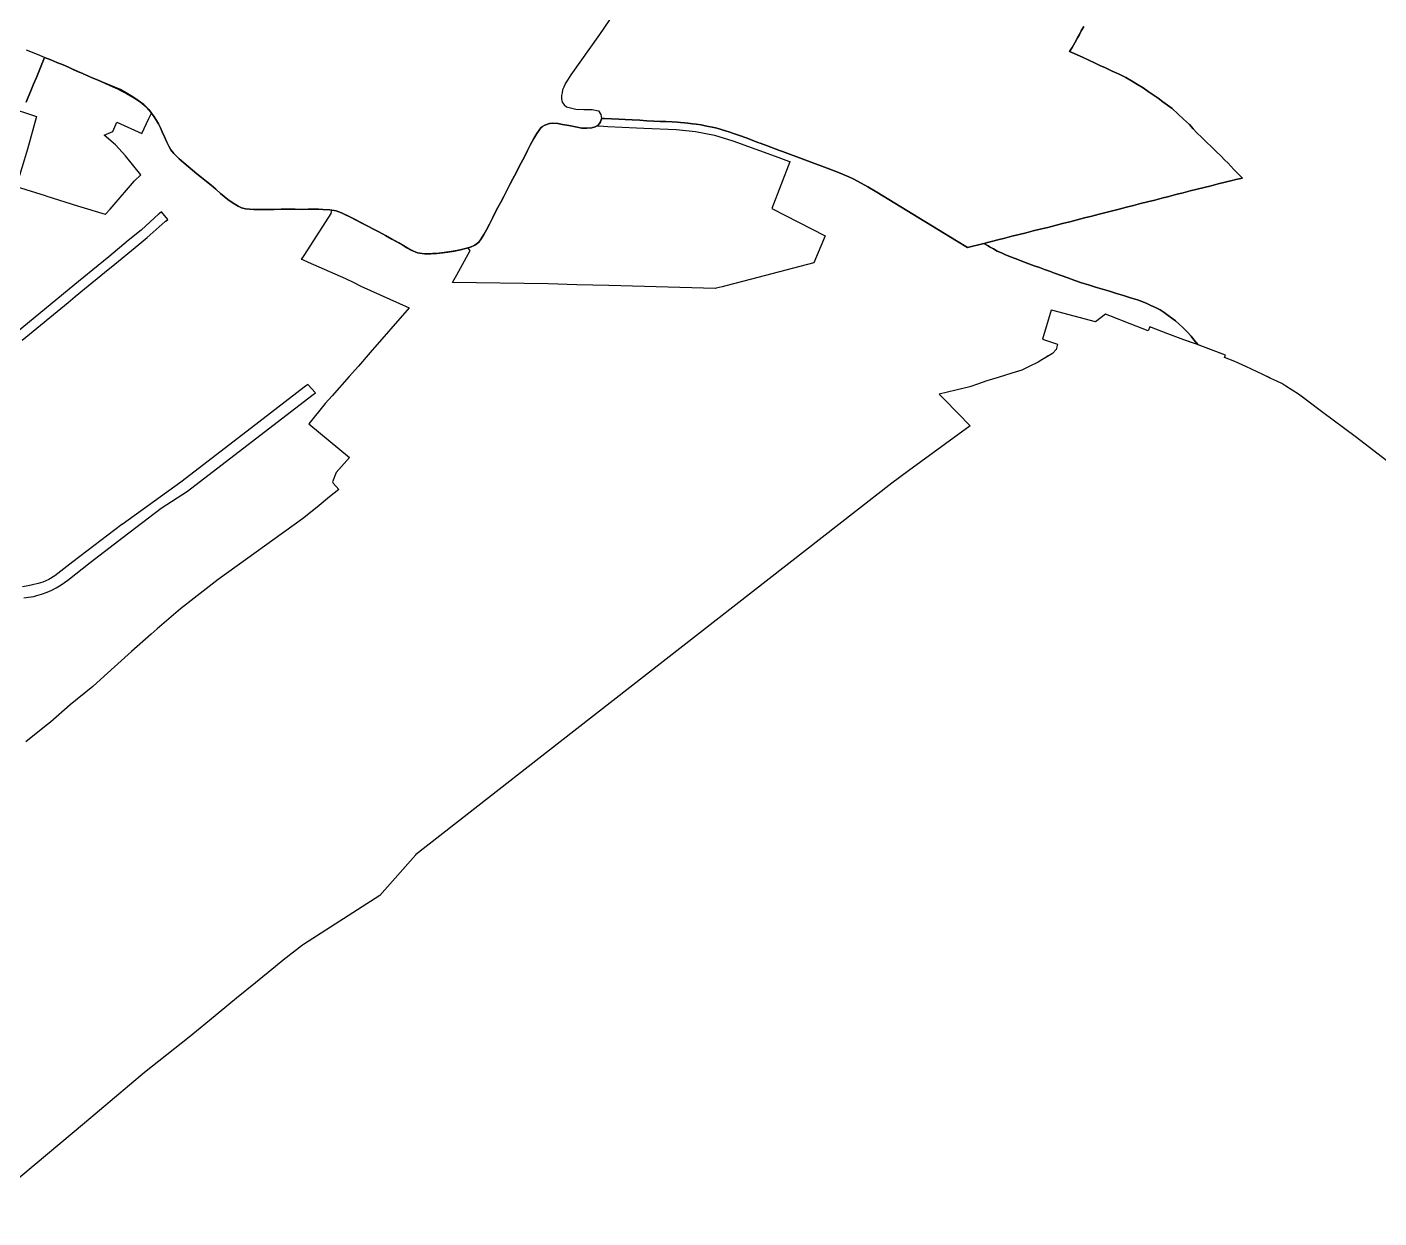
# Model space of a CAD drawing. Header units: inches. Extents: x 11258954 to 11313122, y 3645444 to 3695200.
# Drawn here: x 11292280 to 11300725, y 3655409 to 3662849 of the extents above; entities that cross this region are included whole.
import ezdxf

# ---------------------------------------------------------------- set-up
doc = ezdxf.new("R2010")
doc.units = ezdxf.units.IN
doc.header["$MEASUREMENT"] = 0
for name, color, linetype in [('CorporateLimit', 22, 'Continuous'), ('EnterpriseZone', 103, 'Continuous'), ('VotingPrecinct', 233, 'Continuous'), ('Ward', 133, 'Continuous')]:
    doc.layers.add(name, color=color, linetype=linetype)

msp = doc.modelspace()

# ---------------------------------------------------------------- linework, layer by layer
at = {"layer": 'CorporateLimit'}
msp.add_polyline3d([(11300774.375, 3660138.375, 0), (11300576.8125, 3660289.6875, 0), (11300375.469, 3660441.25, 0), (11300273.4065, 3660518.0625, 0), (11300222.375, 3660555.6875, 0), (11300183.094, 3660580.5625, 0), (11300143.719, 3660604.5625, 0), (11300117.6875, 3660621.125, 0), (11300087.6875, 3660635.5, 0), (11300050.25, 3660653.5625, 0), (11300000, 3660677.875, 0), (11299894.125, 3660727.9375, 0), (11299825.9065, 3660758.125, 0), (11299760.3125, 3660784.125, 0), (11299767.5315, 3660799.4375, 0), (11299585.2315, 3660866.43, 0), (11299506.8355, 3660895.465, 0), (11299406.125, 3660932.8125, 0), (11299293.844, 3660975, 0), (11299284.1565, 3660950.4375, 0), (11299171.4375, 3660995.4375, 0), (11299044.594, 3661044.0625, 0), (11299017.5425, 3661054.318, 0), (11299017.2105, 3661054.444, 0), (11299017.0625, 3661054.5, 0), (11299016.338, 3661053.9485, 0), (11298954.0945, 3661006.5805, 0), (11298953.9645, 3661006.4815, 0), (11298953.9065, 3661006.4375, 0), (11298688.4375, 3661078.0625, 0), (11298678.4495, 3661080.5815, 0), (11298677.9875, 3661080.698, 0), (11298677.7815, 3661080.75, 0), (11298677.5705, 3661080.053, 0), (11298622.9065, 3660899.625, 0), (11298717.9065, 3660866.625, 0), (11298709.0625, 3660833.1875, 0), (11298686.4375, 3660810.125, 0), (11298686.41, 3660810.1085, 0), (11298644.375, 3660784.4375, 0), (11298643.7565, 3660784.0455, 0), (11298619.625, 3660768.75, 0), (11298595.8125, 3660754.9375, 0), (11298536.375, 3660725.3125, 0), (11298494.1875, 3660705.125, 0), (11298431.1565, 3660685.6875, 0), (11298347.3125, 3660659.3125, 0), (11298275.6875, 3660638.25, 0), (11298218.469, 3660618.0625, 0), (11298170.0315, 3660599.875, 0), (11298082.4065, 3660580.4375, 0), (11297979.0315, 3660555, 0), (11298012.0625, 3660521, 0), (11298172, 3660356.4375, 0), (11297786.1875, 3660075.8125, 0), (11297681.9065, 3660000, 0), (11295610.4065, 3658383.75, 0), (11295029.566, 3657929.298, 0), (11294706.7815, 3657676.75, 0), (11294706.479, 3657676.4055, 0), (11294705.8275, 3657675.663, 0), (11294483.9755, 3657422.8745, 0), (11294007.219, 3657117.622, 0), (11294000, 3657113, 0), (11293880.7545, 3657018.9805, 0), (11293832.1875, 3656980.6875, 0), (11293707.7815, 3656877.875, 0), (11293589.1565, 3656782.6875, 0), (11293419.125, 3656643.0625, 0), (11293337.9065, 3656576.4375, 0), (11293292.5, 3656538.4375, 0), (11293014.2815, 3656316.625, 0), (11292638.1565, 3656000, 0), (11291931.719, 3655408.8125, 0)], dxfattribs=at)
at = {"layer": 'EnterpriseZone'}
for points in [[(11295945.651, 3662932.169, 0), (11295856.0755, 3662801.9365, 0), (11295677.888, 3662549.7725, 0), (11295656, 3662516, 0), (11295644.709, 3662497.8285, 0), (11295633, 3662472.875, 0), (11295626, 3662455.5, 0), (11295622.5, 3662438, 0), (11295619, 3662420.5, 0), (11295618, 3662399.75, 0), (11295622, 3662379.25, 0), (11295636, 3662361.75, 0), (11295651, 3662351, 0), (11295709.169, 3662336.128, 0), (11295758.6175, 3662333.713, 0), (11295810.3815, 3662332.537, 0), (11295849.5465, 3662324.4075, 0), (11295864.338, 3662303.1775, 0), (11295868.8535, 3662277.5015, 0), (11295860.8345, 3662252.029, 0), (11295854.721, 3662244.9355, 0), (11295844.006, 3662232.503, 0), (11295840.05, 3662231.0425, 0), (11295840.999, 3662230.999, 0), (11295880.267, 3662229.2005, 0), (11295907.396, 3662227.958, 0), (11296088.324, 3662219.672, 0), (11296133.7015, 3662217.712, 0), (11296334.293, 3662208.3565, 0), (11296454.9166, 3662196.6147, 0), (11296573.745, 3662172.7877, 0), (11296689.5705, 3662137.1175, 0), (11296976.67, 3662032.5785, 0), (11297046.2975, 3662007.226, 0), (11297046.022, 3662006.511, 0), (11297045.9645, 3662006.362, 0), (11296933.736, 3661715.2735, 0), (11297265.6075, 3661544.266, 0), (11297195.838, 3661375.921, 0), (11296758.882, 3661261.769, 0), (11296646.3965, 3661232.3825, 0), (11296622.7695, 3661226.21, 0), (11296585.863, 3661216.4405, 0), (11296581.2545, 3661215.202, 0), (11295914.406, 3661233.1565, 0), (11295714.4785, 3661238.5395, 0), (11295534.7215, 3661243.3795, 0), (11294937.761, 3661252.4645, 0), (11294948.602, 3661271.584, 0), (11294964.462, 3661300.3465, 0), (11295048.418, 3661452.605, 0), (11295034.17, 3661468.541, 0), (11295030.032, 3661467.441, 0), (11294967.8795, 3661452.6905, 0), (11294929.291, 3661446.012, 0), (11294840, 3661434, 0), (11294813.345, 3661433.0355, 0), (11294781.1955, 3661431.872, 0), (11294742, 3661434.625, 0), (11294720, 3661438, 0), (11294699.5, 3661446.375, 0), (11294665.4245, 3661462.802, 0), (11294602.7435, 3661499.4855, 0), (11294533.662, 3661538.3735, 0), (11294478, 3661568.75, 0), (11294440.2795, 3661588.1645, 0), (11294364.7255, 3661627.2395, 0), (11294326.5955, 3661647.496, 0), (11294296, 3661663.75, 0), (11294245, 3661688.25, 0), (11294211, 3661699.5, 0), (11294182.193, 3661704.4855, 0), (11294178.562, 3661683.5065, 0), (11294012.6425, 3661428.261, 0), (11294000, 3661408.8125, 0), (11293993.207, 3661398.3625, 0), (11294000, 3661395.4145, 0), (11294035.9965, 3661379.792, 0), (11294269.5475, 3661278.276, 0), (11294320.7195, 3661252.9645, 0), (11294365.6175, 3661230.7565, 0), (11294667.0175, 3661094.162, 0), (11294424.483, 3660815.0755, 0), (11294350.0825, 3660731.0155, 0), (11294291.662, 3660665.01, 0), (11294185.297, 3660544.8365, 0), (11294141.9065, 3660495.8125, 0), (11294040.6875, 3660369.5, 0), (11294295.25, 3660160.3125, 0), (11294210.6875, 3660065.8125, 0), (11294189.125, 3660007.1875, 0), (11294193.344, 3660000, 0), (11294226.969, 3659960.375, 0), (11294170.4065, 3659914, 0), (11294093, 3659848.1875, 0), (11294000, 3659776.4375, 0), (11293474.125, 3659397.625, 0), (11293324.3125, 3659281, 0), (11293238.094, 3659213.8125, 0), (11293093.5, 3659089.1875, 0), (11293055.594, 3659055.8125, 0), (11292932.0625, 3658947, 0), (11292761.844, 3658793.1875, 0), (11292690.219, 3658729.375, 0), (11292549.219, 3658614.75, 0), (11292427, 3658505.3125, 0), (11292390.1875, 3658476.125, 0), (11292272.5, 3658382.75, 0)], [(11292149.125, 3662352.1875, 0), (11292340.0315, 3662290.25, 0), (11292282.594, 3662086.5625, 0), (11292211.9065, 3661852.6875, 0), (11292392.875, 3661795.75, 0), (11292403.25, 3661792.5, 0), (11292595.719, 3661732.3125, 0), (11292767.4065, 3661678.625, 0), (11292768.969, 3661676.8125, 0), (11292798.469, 3661710.9375, 0), (11292952.375, 3661888.8125, 0), (11292991.759, 3661924.715, 0), (11292895.999, 3662043.0305, 0), (11292833.2898, 3662111.7721, 0), (11292762.9095, 3662172.6365, 0), (11292815.4115, 3662196.6185, 0), (11292841.562, 3662254.5605, 0), (11292998.291, 3662183.8235, 0), (11293040.036, 3662276.2995, 0), (11293057.604, 3662310.4715, 0), (11293057.5, 3662310.625, 0), (11293024.5, 3662348.5, 0), (11292975, 3662390, 0), (11292933.7945, 3662416.003, 0), (11292863, 3662457.75, 0), (11292747.4435, 3662506.4495, 0), (11292688, 3662531.75, 0), (11292540.3325, 3662596.4955, 0), (11292520.9275, 3662605.2855, 0), (11292505, 3662612.5, 0), (11292486.7265, 3662619.69, 0), (11292390, 3662657.75, 0), (11292344.9865, 3662676.818, 0), (11292276.837, 3662705.0935, 0)], [(11292249.325, 3660891.7505, 0), (11292537.8775, 3661128.489, 0), (11292581.4035, 3661164.1995, 0), (11292639.5625, 3661213.125, 0), (11292763.5, 3661314.375, 0), (11292828.344, 3661367.3125, 0), (11292955.75, 3661472, 0), (11293031.4065, 3661534.1875, 0), (11293143.094, 3661633.8125, 0), (11293143.9375, 3661634.5, 0), (11293144.8125, 3661635.1875, 0), (11293145.719, 3661635.8125, 0), (11293146.6565, 3661636.375, 0), (11293158.9225, 3661647.231, 0), (11293119.671, 3661693.986, 0), (11293107.336, 3661683.42, 0), (11293106.875, 3661682.875, 0), (11293106.1565, 3661682.0625, 0), (11293104.219, 3661680.75, 0), (11292992.344, 3661579.8125, 0), (11292912.6875, 3661514.3125, 0), (11292790.344, 3661413.6875, 0), (11292723.844, 3661359.375, 0), (11292601.25, 3661259.25, 0), (11292543.348, 3661210.5865, 0), (11292211.269, 3660938.1375, 0)], [(11292259.5625, 3659282.4375, 0), (11292288.375, 3659286.4375, 0), (11292321.875, 3659291.875, 0), (11292341.7815, 3659297.4375, 0), (11292371.1875, 3659305, 0), (11292405.1875, 3659317.25, 0), (11292434.594, 3659329.8125, 0), (11292461.594, 3659345.625, 0), (11292494.4065, 3659364.625, 0), (11292534.219, 3659393.625, 0), (11292674.8125, 3659503.625, 0), (11292764.25, 3659571.9375, 0), (11292881.25, 3659661.25, 0), (11293118.6875, 3659842.6875, 0), (11293283.5385, 3659948.962, 0), (11294059.21, 3660547.6585, 0), (11294082.333, 3660562.664, 0), (11294034.417, 3660615.3705, 0), (11294011.8085, 3660599.4995, 0), (11293682.3355, 3660345.1965, 0), (11293240.769, 3660004.374, 0), (11292874.469, 3659741.6875, 0), (11292873.2815, 3659740.75, 0), (11292566.4065, 3659507.25, 0), (11292454, 3659419.8125, 0), (11292416, 3659397.875, 0), (11292379.1875, 3659381.25, 0), (11292349.1875, 3659371.8125, 0), (11292313.7815, 3659363.25, 0), (11292286.6875, 3659357.625, 0), (11292252.4375, 3659351.625, 0)]]:
    msp.add_polyline3d(points, dxfattribs=at)
at = {"layer": 'VotingPrecinct'}
for points in [[(11298881.0005, 3662851.501, 0), (11298866.0875, 3662824.8415, 0), (11298853.7385, 3662802.7665, 0), (11298841.3895, 3662780.6915, 0), (11298824.695, 3662750.8455, 0), (11298808.0005, 3662720.999, 0), (11298793.001, 3662695.9995, 0), (11298835.501, 3662677.249, 0), (11298878.0005, 3662658.499, 0), (11298912.7505, 3662642.0615, 0), (11298947.5, 3662625.624, 0), (11298982.25, 3662609.1865, 0), (11299016.9995, 3662592.749, 0), (11299059.333, 3662573.1655, 0), (11299101.6665, 3662553.583, 0), (11299144, 3662533.9995, 0), (11299180, 3662512.166, 0), (11299215.9995, 3662490.333, 0), (11299251.9995, 3662468.5, 0), (11299283.666, 3662446.8335, 0), (11299315.333, 3662425.1665, 0), (11299346.9995, 3662403.5, 0), (11299376, 3662382, 0), (11299405, 3662360.5, 0), (11299434.0005, 3662338.9995, 0), (11299469.6135, 3662305.632, 0), (11299505.2265, 3662272.2645, 0), (11299540.8395, 3662238.897, 0), (11299564.4195, 3662212.824, 0), (11299587.9995, 3662186.751, 0), (11299618.4995, 3662157.5635, 0), (11299649, 3662128.3755, 0), (11299679.5, 3662099.188, 0), (11299710.0005, 3662070, 0), (11299736.694, 3662043.682, 0), (11299763.3875, 3662017.3645, 0), (11299780.9995, 3661999.9995, 0), (11299780.9995, 3661999.5, 0), (11299819.5815, 3661959.3935, 0), (11299871.9255, 3661904.982, 0), (11299831.505, 3661895.1205, 0), (11299800.1035, 3661887.4585, 0), (11299789.001, 3661884.7495, 0), (11299764.59, 3661878.7705, 0), (11299720.9425, 3661868.078, 0), (11299677.295, 3661857.385, 0), (11299633.6475, 3661846.6925, 0), (11299590, 3661835.9995, 0), (11299545.727, 3661824.6585, 0), (11299501.4545, 3661813.318, 0), (11299457.1815, 3661801.977, 0), (11299412.909, 3661790.636, 0), (11299368.6365, 3661779.2955, 0), (11299324.364, 3661767.9545, 0), (11299280.091, 3661756.614, 0), (11299235.8185, 3661745.273, 0), (11299191.5455, 3661733.932, 0), (11299147.273, 3661722.5915, 0), (11299103, 3661711.2505, 0), (11299061.228, 3661700.5955, 0), (11299019.456, 3661689.94, 0), (11298977.684, 3661679.285, 0), (11298931.7235, 3661667.562, 0), (11298885.763, 3661655.839, 0), (11298839.802, 3661644.116, 0), (11298793.8415, 3661632.393, 0), (11298747.881, 3661620.67, 0), (11298701.9205, 3661608.947, 0), (11298655.9595, 3661597.224, 0), (11298609.999, 3661585.501, 0), (11298565.749, 3661574.407, 0), (11298521.499, 3661563.313, 0), (11298477.2495, 3661552.2195, 0), (11298432.9995, 3661541.1255, 0), (11298388.75, 3661530.0315, 0), (11298344.5, 3661518.9375, 0), (11298256.388, 3661496.5315, 0), (11298155.819, 3661470.958, 0), (11298155.223, 3661471.321, 0), (11298086.9065, 3661512.9275, 0), (11298085.688, 3661513.6695, 0), (11297700.35, 3661748.35, 0), (11297589.15, 3661816.6, 0), (11297533.25, 3661850.1, 0), (11297491.85, 3661873.75, 0), (11297441.3, 3661900, 0), (11297414.45, 3661912.75, 0), (11297349.9, 3661940.45, 0), (11297296.05, 3661961.65, 0), (11297000, 3662070.85, 0), (11296981.1, 3662077.75, 0), (11296926.7, 3662097.75, 0), (11296900, 3662107.65, 0), (11296860.8, 3662122.9, 0), (11296845.4, 3662128.15, 0), (11296809.2, 3662141.7, 0), (11296771.45, 3662155.9, 0), (11296731.65, 3662170, 0), (11296692.95, 3662184.1, 0), (11296670.05, 3662191.95, 0), (11296643.3, 3662200.8, 0), (11296622.5, 3662207.05, 0), (11296604.55, 3662212.25, 0), (11296581.75, 3662218.1, 0), (11296559.2, 3662223.2, 0), (11296537.75, 3662228, 0), (11296516.95, 3662232.05, 0), (11296491.5, 3662237, 0), (11296461, 3662241.45, 0), (11296437.75, 3662244.55, 0), (11296408.55, 3662247.8, 0), (11296386.8, 3662249.85, 0), (11296362.05, 3662251.8, 0), (11296343.35, 3662253.35, 0), (11296310.2, 3662255.45, 0), (11296270.65, 3662257.55, 0), (11296235.75, 3662259.4, 0), (11296195.25, 3662261.55, 0), (11296152.15, 3662263.55, 0), (11296107.35, 3662265.75, 0), (11296060.45, 3662268.05, 0), (11296016.95, 3662270.4, 0), (11295977.55, 3662272.3, 0), (11295930.8, 3662274.7, 0), (11295888.05, 3662276.65, 0), (11295868.8535, 3662277.5015, 0), (11295869.0005, 3662274.749, 0), (11295863, 3662256.0005, 0), (11295857, 3662244.9995, 0), (11295846, 3662233.4995, 0), (11295830.001, 3662225.5, 0), (11295808.9995, 3662219.7505, 0), (11295777.0005, 3662216.5005, 0), (11295745.001, 3662217.0005, 0), (11295705.334, 3662224.8335, 0), (11295665.6675, 3662232.667, 0), (11295626.0005, 3662240.5005, 0), (11295596, 3662245.75, 0), (11295565, 3662248.4995, 0), (11295544.0005, 3662246.0005, 0), (11295515, 3662236.251, 0), (11295500.9995, 3662228.0005, 0), (11295490.0005, 3662218.5, 0), (11295464, 3662182.7495, 0), (11295446.0005, 3662153, 0), (11295426.2505, 3662114.75, 0), (11295406.5, 3662076.5, 0), (11295386.75, 3662038.25, 0), (11295367, 3662000, 0), (11295351, 3661968.875, 0), (11295335, 3661937.75, 0), (11295315.8005, 3661900.95, 0), (11295296.6, 3661864.15, 0), (11295277.4005, 3661827.3505, 0), (11295258.2005, 3661790.55, 0), (11295239.0005, 3661753.7505, 0), (11295222, 3661722.125, 0), (11295204.999, 3661690.4995, 0), (11295186.999, 3661654, 0), (11295168.9995, 3661617.5005, 0), (11295150.9995, 3661581.001, 0), (11295134.4995, 3661553.501, 0), (11295117.9995, 3661526.0005, 0), (11295103.0005, 3661505, 0), (11295077.0005, 3661484.9995, 0), (11295050, 3661472.7495, 0), (11295018.5005, 3661464.375, 0), (11294987.0005, 3661456, 0), (11294948, 3661449.2505, 0), (11294909, 3661442.5005, 0), (11294874.4995, 3661438.2505, 0), (11294839.9995, 3661434, 0), (11294802, 3661432.6255, 0), (11294764.0005, 3661431.2505, 0), (11294720, 3661438, 0), (11294679.001, 3661454.7505, 0), (11294653.5005, 3661469.8755, 0), (11294627.9995, 3661485.0005, 0), (11294594, 3661504.5, 0), (11294560, 3661524, 0), (11294519, 3661546.375, 0), (11294478, 3661568.7505, 0), (11294444, 3661586.2505, 0), (11294410, 3661603.75, 0), (11294375.9995, 3661621.25, 0), (11294336, 3661642.5, 0), (11294296.0005, 3661663.7495, 0), (11294270.5, 3661676, 0), (11294244.9995, 3661688.2505, 0), (11294211.0005, 3661699.4995, 0), (11294172, 3661706.25, 0), (11294128.9995, 3661709.5, 0), (11294101.5, 3661710.0005, 0), (11294074, 3661710.5005, 0), (11294037.0005, 3661710.125, 0), (11294000.0005, 3661709.7495, 0), (11293955.667, 3661709.833, 0), (11293911.3335, 3661709.9165, 0), (11293867, 3661710, 0), (11293824.25, 3661709.75, 0), (11293781.5, 3661709.5005, 0), (11293738.75, 3661709.2505, 0), (11293696, 3661709.0005, 0), (11293670.5005, 3661710.876, 0), (11293645.0005, 3661712.751, 0), (11293619.999, 3661719.7495, 0), (11293599.0005, 3661728.751, 0), (11293566.9995, 3661748.249, 0), (11293534.9995, 3661771.2495, 0), (11293511.9995, 3661790.3745, 0), (11293489, 3661809.5, 0), (11293459.9995, 3661835, 0), (11293430.999, 3661860.5, 0), (11293402, 3661882.9995, 0), (11293370.9995, 3661907.6255, 0), (11293339.9995, 3661932.251, 0), (11293313.333, 3661954.834, 0), (11293286.6665, 3661977.4165, 0), (11293260, 3661999.9995, 0), (11293231.0005, 3662026.2505, 0), (11293198, 3662058.0005, 0), (11293178.9995, 3662081.7495, 0), (11293166.5, 3662105.25, 0), (11293154, 3662128.7505, 0), (11293139.5, 3662161.7505, 0), (11293125, 3662194.75, 0), (11293113, 3662218.875, 0), (11293101, 3662242.9995, 0), (11293088, 3662265.5, 0), (11293075.0005, 3662288.0005, 0), (11293057.5005, 3662310.625, 0), (11293040.0005, 3662333.25, 0), (11293009.0005, 3662363.75, 0), (11292975.001, 3662390, 0), (11292942.0005, 3662411.4995, 0), (11292901.0005, 3662433.9995, 0), (11292873.0005, 3662447.999, 0), (11292844.5005, 3662461.875, 0), (11292816.0005, 3662475.7505, 0), (11292770.5, 3662496.1255, 0), (11292725, 3662516.5005, 0), (11292688.001, 3662531.75, 0), (11292659.7585, 3662543.8045, 0), (11292631.516, 3662555.859, 0), (11292628.083, 3662557.325, 0), (11292606.0005, 3662566.75, 0), (11292572.3335, 3662582, 0), (11292538.6665, 3662597.2495, 0), (11292504.9995, 3662612.4995, 0), (11292466.6665, 3662627.583, 0), (11292428.334, 3662642.666, 0), (11292390.001, 3662657.7495, 0), (11292372.834, 3662616.3745, 0), (11292355.6675, 3662574.9995, 0), (11292338.5005, 3662533.6245, 0), (11292321.3335, 3662492.2495, 0), (11292304.167, 3662450.8745, 0), (11292287, 3662409.4995, 0), (11292274.5, 3662378.374, 0)], [(11300774.375, 3660138.375, 0), (11300576.8125, 3660289.6875, 0), (11300375.469, 3660441.25, 0), (11300273.4065, 3660518.0625, 0), (11300222.375, 3660555.6875, 0), (11300183.094, 3660580.5625, 0), (11300143.719, 3660604.5625, 0), (11300117.6875, 3660621.125, 0), (11300087.6875, 3660635.5, 0), (11300050.25, 3660653.5625, 0), (11300000, 3660677.875, 0), (11299894.125, 3660727.9375, 0), (11299825.9065, 3660758.125, 0), (11299760.3125, 3660784.125, 0), (11299767.5315, 3660799.4375, 0), (11299595.3645, 3660862.706, 0), (11299567.9995, 3660895.0005, 0), (11299552.0005, 3660916.751, 0), (11299526.501, 3660944.501, 0), (11299501.001, 3660972.2505, 0), (11299478.0005, 3660992.5005, 0), (11299455, 3661012.7505, 0), (11299431.9995, 3661030.125, 0), (11299408.9995, 3661047.4995, 0), (11299383.5, 3661064.25, 0), (11299358.0005, 3661081, 0), (11299329.0005, 3661095.5, 0), (11299300.0005, 3661110, 0), (11299275.5, 3661120.8755, 0), (11299250.9995, 3661131.7505, 0), (11299217.9995, 3661144.2505, 0), (11299174.1245, 3661157.6255, 0), (11299130.25, 3661171, 0), (11299086.375, 3661184.375, 0), (11299042.5005, 3661197.75, 0), (11298998.6255, 3661211.125, 0), (11298954.7505, 3661224.5, 0), (11298910.876, 3661237.8745, 0), (11298867.001, 3661251.2495, 0), (11298824.751, 3661266.187, 0), (11298782.501, 3661281.1245, 0), (11298740.251, 3661296.062, 0), (11298698.0005, 3661310.9995, 0), (11298666.667, 3661322.583, 0), (11298635.3345, 3661334.1665, 0), (11298604.001, 3661345.75, 0), (11298571.5005, 3661357.375, 0), (11298539, 3661369.0005, 0), (11298504, 3661382.25, 0), (11298469, 3661395.4995, 0), (11298430.5005, 3661410.8745, 0), (11298392.0005, 3661426.25, 0), (11298366.5005, 3661437.4995, 0), (11298341.0005, 3661448.7495, 0), (11298317.0005, 3661462.0005, 0), (11298293, 3661475.2505, 0), (11298283.9995, 3661480.9995, 0), (11298256.388, 3661496.5315, 0), (11298344.5, 3661518.9375, 0), (11298388.75, 3661530.0315, 0), (11298432.9995, 3661541.1255, 0), (11298477.2495, 3661552.2195, 0), (11298521.499, 3661563.313, 0), (11298565.749, 3661574.407, 0), (11298609.999, 3661585.501, 0), (11298655.9595, 3661597.224, 0), (11298701.9205, 3661608.947, 0), (11298747.881, 3661620.67, 0), (11298793.8415, 3661632.393, 0), (11298839.802, 3661644.116, 0), (11298885.763, 3661655.839, 0), (11298931.7235, 3661667.562, 0), (11298977.684, 3661679.285, 0), (11299019.456, 3661689.94, 0), (11299061.228, 3661700.5955, 0), (11299103, 3661711.2505, 0), (11299147.273, 3661722.5915, 0), (11299191.5455, 3661733.932, 0), (11299235.8185, 3661745.273, 0), (11299280.091, 3661756.614, 0), (11299324.364, 3661767.9545, 0), (11299368.6365, 3661779.2955, 0), (11299412.909, 3661790.636, 0), (11299457.1815, 3661801.977, 0), (11299501.4545, 3661813.318, 0), (11299545.727, 3661824.6585, 0), (11299590, 3661835.9995, 0), (11299633.6475, 3661846.6925, 0), (11299677.295, 3661857.385, 0), (11299720.9425, 3661868.078, 0), (11299764.59, 3661878.7705, 0), (11299789.001, 3661884.7495, 0), (11299800.1035, 3661887.4585, 0), (11299831.505, 3661895.1205, 0), (11299871.9255, 3661904.982, 0), (11299819.5815, 3661959.3935, 0), (11299780.9995, 3661999.5, 0), (11299780.9995, 3661999.9995, 0), (11299763.3875, 3662017.3645, 0), (11299736.694, 3662043.682, 0), (11299710.0005, 3662070, 0), (11299679.5, 3662099.188, 0), (11299649, 3662128.3755, 0), (11299618.4995, 3662157.5635, 0), (11299587.9995, 3662186.751, 0), (11299564.4195, 3662212.824, 0), (11299540.8395, 3662238.897, 0), (11299505.2265, 3662272.2645, 0), (11299469.6135, 3662305.632, 0), (11299434.0005, 3662338.9995, 0), (11299405, 3662360.5, 0), (11299376, 3662382, 0), (11299346.9995, 3662403.5, 0), (11299315.333, 3662425.1665, 0), (11299283.666, 3662446.8335, 0), (11299251.9995, 3662468.5, 0), (11299215.9995, 3662490.333, 0), (11299180, 3662512.166, 0), (11299144, 3662533.9995, 0), (11299101.6665, 3662553.583, 0), (11299059.333, 3662573.1655, 0), (11299016.9995, 3662592.749, 0), (11298982.25, 3662609.1865, 0), (11298947.5, 3662625.624, 0), (11298912.7505, 3662642.0615, 0), (11298878.0005, 3662658.499, 0), (11298835.501, 3662677.249, 0), (11298793.001, 3662695.9995, 0), (11298808.0005, 3662720.999, 0), (11298824.695, 3662750.8455, 0), (11298841.3895, 3662780.6915, 0), (11298853.7385, 3662802.7665, 0), (11298866.0875, 3662824.8415, 0), (11298881.0005, 3662851.501, 0)], [(11292274.5, 3662378.374, 0), (11292287, 3662409.4995, 0), (11292304.167, 3662450.8745, 0), (11292321.3335, 3662492.2495, 0), (11292338.5005, 3662533.6245, 0), (11292355.6675, 3662574.9995, 0), (11292372.834, 3662616.3745, 0), (11292390.001, 3662657.7495, 0), (11292428.334, 3662642.666, 0), (11292466.6665, 3662627.583, 0), (11292504.9995, 3662612.4995, 0), (11292538.6665, 3662597.2495, 0), (11292572.3335, 3662582, 0), (11292606.0005, 3662566.75, 0), (11292628.083, 3662557.325, 0), (11292631.516, 3662555.859, 0), (11292659.7585, 3662543.8045, 0), (11292688.001, 3662531.75, 0), (11292725, 3662516.5005, 0), (11292770.5, 3662496.1255, 0), (11292816.0005, 3662475.7505, 0), (11292844.5005, 3662461.875, 0), (11292873.0005, 3662447.999, 0), (11292901.0005, 3662433.9995, 0), (11292942.0005, 3662411.4995, 0), (11292975.001, 3662390, 0), (11293009.0005, 3662363.75, 0), (11293040.0005, 3662333.25, 0), (11293057.5005, 3662310.625, 0), (11293075.0005, 3662288.0005, 0), (11293088, 3662265.5, 0), (11293101, 3662242.9995, 0), (11293113, 3662218.875, 0), (11293125, 3662194.75, 0), (11293139.5, 3662161.7505, 0), (11293154, 3662128.7505, 0), (11293166.5, 3662105.25, 0), (11293178.9995, 3662081.7495, 0), (11293198, 3662058.0005, 0), (11293231.0005, 3662026.2505, 0), (11293260, 3661999.9995, 0), (11293286.6665, 3661977.4165, 0), (11293313.333, 3661954.834, 0), (11293339.9995, 3661932.251, 0), (11293370.9995, 3661907.6255, 0), (11293402, 3661882.9995, 0), (11293430.999, 3661860.5, 0), (11293459.9995, 3661835, 0), (11293489, 3661809.5, 0), (11293511.9995, 3661790.3745, 0), (11293534.9995, 3661771.2495, 0), (11293566.9995, 3661748.249, 0), (11293599.0005, 3661728.751, 0), (11293619.999, 3661719.7495, 0), (11293645.0005, 3661712.751, 0), (11293670.5005, 3661710.876, 0), (11293696, 3661709.0005, 0), (11293738.75, 3661709.2505, 0), (11293781.5, 3661709.5005, 0), (11293824.25, 3661709.75, 0), (11293867, 3661710, 0), (11293911.3335, 3661709.9165, 0), (11293955.667, 3661709.833, 0), (11294000.0005, 3661709.7495, 0), (11294037.0005, 3661710.125, 0), (11294074, 3661710.5005, 0), (11294101.5, 3661710.0005, 0), (11294128.9995, 3661709.5, 0), (11294172, 3661706.25, 0), (11294211.0005, 3661699.4995, 0), (11294244.9995, 3661688.2505, 0), (11294270.5, 3661676, 0), (11294296.0005, 3661663.7495, 0), (11294336, 3661642.5, 0), (11294375.9995, 3661621.25, 0), (11294410, 3661603.75, 0), (11294444, 3661586.2505, 0), (11294478, 3661568.7505, 0), (11294519, 3661546.375, 0), (11294560, 3661524, 0), (11294594, 3661504.5, 0), (11294627.9995, 3661485.0005, 0), (11294653.5005, 3661469.8755, 0), (11294679.001, 3661454.7505, 0), (11294720, 3661438, 0), (11294764.0005, 3661431.2505, 0), (11294802, 3661432.6255, 0), (11294839.9995, 3661434, 0), (11294874.4995, 3661438.2505, 0), (11294909, 3661442.5005, 0), (11294948, 3661449.2505, 0), (11294987.0005, 3661456, 0), (11295018.5005, 3661464.375, 0), (11295050, 3661472.7495, 0), (11295077.0005, 3661484.9995, 0), (11295103.0005, 3661505, 0), (11295117.9995, 3661526.0005, 0), (11295134.4995, 3661553.501, 0), (11295150.9995, 3661581.001, 0), (11295168.9995, 3661617.5005, 0), (11295186.999, 3661654, 0), (11295204.999, 3661690.4995, 0), (11295222, 3661722.125, 0), (11295239.0005, 3661753.7505, 0), (11295258.2005, 3661790.55, 0), (11295277.4005, 3661827.3505, 0), (11295296.6, 3661864.15, 0), (11295315.8005, 3661900.95, 0), (11295335, 3661937.75, 0), (11295351, 3661968.875, 0), (11295367, 3662000, 0), (11295386.75, 3662038.25, 0), (11295406.5, 3662076.5, 0), (11295426.2505, 3662114.75, 0), (11295446.0005, 3662153, 0), (11295464, 3662182.7495, 0), (11295490.0005, 3662218.5, 0), (11295500.9995, 3662228.0005, 0), (11295515, 3662236.251, 0), (11295544.0005, 3662246.0005, 0), (11295565, 3662248.4995, 0), (11295596, 3662245.75, 0), (11295626.0005, 3662240.5005, 0), (11295665.6675, 3662232.667, 0), (11295705.334, 3662224.8335, 0), (11295745.001, 3662217.0005, 0), (11295777.0005, 3662216.5005, 0), (11295808.9995, 3662219.7505, 0), (11295830.001, 3662225.5, 0), (11295846, 3662233.4995, 0), (11295857, 3662244.9995, 0), (11295863, 3662256.0005, 0), (11295869.0005, 3662274.749, 0), (11295868.8535, 3662277.5015, 0), (11295888.05, 3662276.65, 0), (11295930.8, 3662274.7, 0), (11295977.55, 3662272.3, 0), (11296016.95, 3662270.4, 0), (11296060.45, 3662268.05, 0), (11296107.35, 3662265.75, 0), (11296152.15, 3662263.55, 0), (11296195.25, 3662261.55, 0), (11296235.75, 3662259.4, 0), (11296270.65, 3662257.55, 0), (11296310.2, 3662255.45, 0), (11296343.35, 3662253.35, 0), (11296362.05, 3662251.8, 0), (11296386.8, 3662249.85, 0), (11296408.55, 3662247.8, 0), (11296437.75, 3662244.55, 0), (11296461, 3662241.45, 0), (11296491.5, 3662237, 0), (11296516.95, 3662232.05, 0), (11296537.75, 3662228, 0), (11296559.2, 3662223.2, 0), (11296581.75, 3662218.1, 0), (11296604.55, 3662212.25, 0), (11296622.5, 3662207.05, 0), (11296643.3, 3662200.8, 0), (11296670.05, 3662191.95, 0), (11296692.95, 3662184.1, 0), (11296731.65, 3662170, 0), (11296771.45, 3662155.9, 0), (11296809.2, 3662141.7, 0), (11296845.4, 3662128.15, 0), (11296860.8, 3662122.9, 0), (11296900, 3662107.65, 0), (11296926.7, 3662097.75, 0), (11296981.1, 3662077.75, 0), (11297000, 3662070.85, 0), (11297296.05, 3661961.65, 0), (11297349.9, 3661940.45, 0), (11297414.45, 3661912.75, 0), (11297441.3, 3661900, 0), (11297491.85, 3661873.75, 0), (11297533.25, 3661850.1, 0), (11297589.15, 3661816.6, 0), (11297700.35, 3661748.35, 0), (11298085.688, 3661513.6695, 0), (11298086.9065, 3661512.9275, 0), (11298155.223, 3661471.321, 0), (11298155.819, 3661470.958, 0), (11298256.388, 3661496.5315, 0), (11298283.9995, 3661480.9995, 0), (11298293, 3661475.2505, 0), (11298317.0005, 3661462.0005, 0), (11298341.0005, 3661448.7495, 0), (11298366.5005, 3661437.4995, 0), (11298392.0005, 3661426.25, 0), (11298430.5005, 3661410.8745, 0), (11298469, 3661395.4995, 0), (11298504, 3661382.25, 0), (11298539, 3661369.0005, 0), (11298571.5005, 3661357.375, 0), (11298604.001, 3661345.75, 0), (11298635.3345, 3661334.1665, 0), (11298666.667, 3661322.583, 0), (11298698.0005, 3661310.9995, 0), (11298740.251, 3661296.062, 0), (11298782.501, 3661281.1245, 0), (11298824.751, 3661266.187, 0), (11298867.001, 3661251.2495, 0), (11298910.876, 3661237.8745, 0), (11298954.7505, 3661224.5, 0), (11298998.6255, 3661211.125, 0), (11299042.5005, 3661197.75, 0), (11299086.375, 3661184.375, 0), (11299130.25, 3661171, 0), (11299174.1245, 3661157.6255, 0), (11299217.9995, 3661144.2505, 0), (11299250.9995, 3661131.7505, 0), (11299275.5, 3661120.8755, 0), (11299300.0005, 3661110, 0), (11299329.0005, 3661095.5, 0), (11299358.0005, 3661081, 0), (11299383.5, 3661064.25, 0), (11299408.9995, 3661047.4995, 0), (11299431.9995, 3661030.125, 0), (11299455, 3661012.7505, 0), (11299478.0005, 3660992.5005, 0), (11299501.001, 3660972.2505, 0), (11299526.501, 3660944.501, 0), (11299552.0005, 3660916.751, 0), (11299567.9995, 3660895.0005, 0), (11299595.3645, 3660862.706, 0), (11299585.2315, 3660866.43, 0), (11299553.594, 3660878.125, 0), (11299506.8355, 3660895.465, 0), (11299406.125, 3660932.8125, 0), (11299293.844, 3660975, 0), (11299284.1565, 3660950.4375, 0), (11299171.4375, 3660995.4375, 0), (11299044.594, 3661044.0625, 0), (11299017.5425, 3661054.318, 0), (11299017.2105, 3661054.444, 0), (11299017.0625, 3661054.5, 0), (11299016.338, 3661053.9485, 0), (11298954.0945, 3661006.5805, 0), (11298953.9645, 3661006.4815, 0), (11298953.9065, 3661006.4375, 0), (11298688.4375, 3661078.0625, 0), (11298678.4495, 3661080.5815, 0), (11298677.9875, 3661080.698, 0), (11298677.7815, 3661080.75, 0), (11298677.5705, 3661080.053, 0), (11298622.9065, 3660899.625, 0), (11298717.9065, 3660866.625, 0), (11298709.0625, 3660833.1875, 0), (11298686.4375, 3660810.125, 0), (11298686.41, 3660810.1085, 0), (11298659.4375, 3660793.9375, 0), (11298645.054, 3660784.8655, 0), (11298644.5845, 3660784.5695, 0), (11298644.375, 3660784.4375, 0), (11298643.7565, 3660784.0455, 0), (11298619.625, 3660768.75, 0), (11298595.8125, 3660754.9375, 0), (11298536.375, 3660725.3125, 0), (11298494.1875, 3660705.125, 0), (11298431.1565, 3660685.6875, 0), (11298347.3125, 3660659.3125, 0), (11298275.6875, 3660638.25, 0), (11298218.469, 3660618.0625, 0), (11298170.0315, 3660599.875, 0), (11298082.4065, 3660580.4375, 0), (11297979.0315, 3660555, 0), (11298012.0625, 3660521, 0), (11298172, 3660356.4375, 0), (11297786.1875, 3660075.8125, 0), (11297681.9065, 3660000, 0), (11295610.4065, 3658383.75, 0), (11295029.566, 3657929.298, 0), (11294706.7815, 3657676.75, 0), (11294706.479, 3657676.4055, 0), (11294705.8275, 3657675.663, 0), (11294483.9755, 3657422.8745, 0), (11294007.219, 3657117.622, 0), (11294000, 3657113, 0), (11293880.7545, 3657018.9805, 0), (11293832.1875, 3656980.6875, 0), (11293707.7815, 3656877.875, 0), (11293589.1565, 3656782.6875, 0), (11293419.125, 3656643.0625, 0), (11293337.9065, 3656576.4375, 0), (11293292.5, 3656538.4375, 0), (11293014.2815, 3656316.625, 0), (11292638.1565, 3656000, 0), (11291931.719, 3655408.8125, 0)]]:
    msp.add_polyline3d(points, dxfattribs=at)
at = {"layer": 'Ward'}
for points in [[(11292274.5, 3662378.374, 0), (11292287, 3662409.4995, 0), (11292304.167, 3662450.8745, 0), (11292321.3335, 3662492.2495, 0), (11292338.5005, 3662533.6245, 0), (11292355.6675, 3662574.9995, 0), (11292372.834, 3662616.3745, 0), (11292390.001, 3662657.7495, 0), (11292428.334, 3662642.666, 0), (11292466.6665, 3662627.583, 0), (11292504.9995, 3662612.4995, 0), (11292538.6665, 3662597.2495, 0), (11292572.3335, 3662582, 0), (11292606.0005, 3662566.75, 0), (11292628.083, 3662557.325, 0), (11292631.516, 3662555.859, 0), (11292659.7585, 3662543.8045, 0), (11292688.001, 3662531.75, 0), (11292725, 3662516.5005, 0), (11292770.5, 3662496.1255, 0), (11292816.0005, 3662475.7505, 0), (11292844.5005, 3662461.875, 0), (11292873.0005, 3662447.999, 0), (11292901.0005, 3662433.9995, 0), (11292942.0005, 3662411.4995, 0), (11292975.001, 3662390, 0), (11293009.0005, 3662363.75, 0), (11293040.0005, 3662333.25, 0), (11293057.5005, 3662310.625, 0), (11293075.0005, 3662288.0005, 0), (11293088, 3662265.5, 0), (11293101, 3662242.9995, 0), (11293113, 3662218.875, 0), (11293125, 3662194.75, 0), (11293139.5, 3662161.7505, 0), (11293154, 3662128.7505, 0), (11293166.5, 3662105.25, 0), (11293178.9995, 3662081.7495, 0), (11293198, 3662058.0005, 0), (11293231.0005, 3662026.2505, 0), (11293260, 3661999.9995, 0), (11293286.6665, 3661977.4165, 0), (11293313.333, 3661954.834, 0), (11293339.9995, 3661932.251, 0), (11293370.9995, 3661907.6255, 0), (11293402, 3661882.9995, 0), (11293430.999, 3661860.5, 0), (11293459.9995, 3661835, 0), (11293489, 3661809.5, 0), (11293511.9995, 3661790.3745, 0), (11293534.9995, 3661771.2495, 0), (11293566.9995, 3661748.249, 0), (11293599.0005, 3661728.751, 0), (11293619.999, 3661719.7495, 0), (11293645.0005, 3661712.751, 0), (11293670.5005, 3661710.876, 0), (11293696, 3661709.0005, 0), (11293738.75, 3661709.2505, 0), (11293781.5, 3661709.5005, 0), (11293824.25, 3661709.75, 0), (11293867, 3661710, 0), (11293911.3335, 3661709.9165, 0), (11293955.667, 3661709.833, 0), (11294000.0005, 3661709.7495, 0), (11294037.0005, 3661710.125, 0), (11294074, 3661710.5005, 0), (11294101.5, 3661710.0005, 0), (11294128.9995, 3661709.5, 0), (11294172, 3661706.25, 0), (11294211.0005, 3661699.4995, 0), (11294244.9995, 3661688.2505, 0), (11294270.5, 3661676, 0), (11294296.0005, 3661663.7495, 0), (11294336, 3661642.5, 0), (11294375.9995, 3661621.25, 0), (11294410, 3661603.75, 0), (11294444, 3661586.2505, 0), (11294478, 3661568.7505, 0), (11294519, 3661546.375, 0), (11294560, 3661524, 0), (11294594, 3661504.5, 0), (11294627.9995, 3661485.0005, 0), (11294653.5005, 3661469.8755, 0), (11294679.001, 3661454.7505, 0), (11294720, 3661438, 0), (11294764.0005, 3661431.2505, 0), (11294802, 3661432.6255, 0), (11294839.9995, 3661434, 0), (11294874.4995, 3661438.2505, 0), (11294909, 3661442.5005, 0), (11294948, 3661449.2505, 0), (11294987.0005, 3661456, 0), (11295018.5005, 3661464.375, 0), (11295050, 3661472.7495, 0), (11295077.0005, 3661484.9995, 0), (11295103.0005, 3661505, 0), (11295117.9995, 3661526.0005, 0), (11295134.4995, 3661553.501, 0), (11295150.9995, 3661581.001, 0), (11295168.9995, 3661617.5005, 0), (11295186.999, 3661654, 0), (11295204.999, 3661690.4995, 0), (11295222, 3661722.125, 0), (11295239.0005, 3661753.7505, 0), (11295258.2005, 3661790.55, 0), (11295277.4005, 3661827.3505, 0), (11295296.6, 3661864.15, 0), (11295315.8005, 3661900.95, 0), (11295335, 3661937.75, 0), (11295351, 3661968.875, 0), (11295367, 3662000, 0), (11295386.75, 3662038.25, 0), (11295406.5, 3662076.5, 0), (11295426.2505, 3662114.75, 0), (11295446.0005, 3662153, 0), (11295464, 3662182.7495, 0), (11295490.0005, 3662218.5, 0), (11295500.9995, 3662228.0005, 0), (11295515, 3662236.251, 0), (11295544.0005, 3662246.0005, 0), (11295565, 3662248.4995, 0), (11295596, 3662245.75, 0), (11295626.0005, 3662240.5005, 0), (11295665.6675, 3662232.667, 0), (11295705.334, 3662224.8335, 0), (11295745.001, 3662217.0005, 0), (11295777.0005, 3662216.5005, 0), (11295808.9995, 3662219.7505, 0), (11295830.001, 3662225.5, 0), (11295846, 3662233.4995, 0), (11295857, 3662244.9995, 0), (11295863, 3662256.0005, 0), (11295869.0005, 3662274.749, 0), (11295868.8535, 3662277.5015, 0), (11295888.05, 3662276.65, 0), (11295930.8, 3662274.7, 0), (11295977.55, 3662272.3, 0), (11296016.95, 3662270.4, 0), (11296060.45, 3662268.05, 0), (11296107.35, 3662265.75, 0), (11296152.15, 3662263.55, 0), (11296195.25, 3662261.55, 0), (11296235.75, 3662259.4, 0), (11296270.65, 3662257.55, 0), (11296310.2, 3662255.45, 0), (11296343.35, 3662253.35, 0), (11296362.05, 3662251.8, 0), (11296386.8, 3662249.85, 0), (11296408.55, 3662247.8, 0), (11296437.75, 3662244.55, 0), (11296461, 3662241.45, 0), (11296491.5, 3662237, 0), (11296516.95, 3662232.05, 0), (11296537.75, 3662228, 0), (11296559.2, 3662223.2, 0), (11296581.75, 3662218.1, 0), (11296604.55, 3662212.25, 0), (11296622.5, 3662207.05, 0), (11296643.3, 3662200.8, 0), (11296670.05, 3662191.95, 0), (11296692.95, 3662184.1, 0), (11296731.65, 3662170, 0), (11296771.45, 3662155.9, 0), (11296809.2, 3662141.7, 0), (11296845.4, 3662128.15, 0), (11296860.8, 3662122.9, 0), (11296900, 3662107.65, 0), (11296926.7, 3662097.75, 0), (11296981.1, 3662077.75, 0), (11297000, 3662070.85, 0), (11297296.05, 3661961.65, 0), (11297349.9, 3661940.45, 0), (11297414.45, 3661912.75, 0), (11297441.3, 3661900, 0), (11297491.85, 3661873.75, 0), (11297533.25, 3661850.1, 0), (11297589.15, 3661816.6, 0), (11297700.35, 3661748.35, 0), (11298085.688, 3661513.6695, 0), (11298086.9065, 3661512.9275, 0), (11298155.223, 3661471.321, 0), (11298155.819, 3661470.958, 0), (11298256.388, 3661496.5315, 0), (11298283.9995, 3661480.9995, 0), (11298293, 3661475.2505, 0), (11298317.0005, 3661462.0005, 0), (11298341.0005, 3661448.7495, 0), (11298366.5005, 3661437.4995, 0), (11298392.0005, 3661426.25, 0), (11298430.5005, 3661410.8745, 0), (11298469, 3661395.4995, 0), (11298504, 3661382.25, 0), (11298539, 3661369.0005, 0), (11298571.5005, 3661357.375, 0), (11298604.001, 3661345.75, 0), (11298635.3345, 3661334.1665, 0), (11298666.667, 3661322.583, 0), (11298698.0005, 3661310.9995, 0), (11298740.251, 3661296.062, 0), (11298782.501, 3661281.1245, 0), (11298824.751, 3661266.187, 0), (11298867.001, 3661251.2495, 0), (11298910.876, 3661237.8745, 0), (11298954.7505, 3661224.5, 0), (11298998.6255, 3661211.125, 0), (11299042.5005, 3661197.75, 0), (11299086.375, 3661184.375, 0), (11299130.25, 3661171, 0), (11299174.1245, 3661157.6255, 0), (11299217.9995, 3661144.2505, 0), (11299250.9995, 3661131.7505, 0), (11299275.5, 3661120.8755, 0), (11299300.0005, 3661110, 0), (11299329.0005, 3661095.5, 0), (11299358.0005, 3661081, 0), (11299383.5, 3661064.25, 0), (11299408.9995, 3661047.4995, 0), (11299431.9995, 3661030.125, 0), (11299455, 3661012.7505, 0), (11299478.0005, 3660992.5005, 0), (11299501.001, 3660972.2505, 0), (11299526.501, 3660944.501, 0), (11299552.0005, 3660916.751, 0), (11299567.9995, 3660895.0005, 0), (11299595.3645, 3660862.706, 0), (11299585.2315, 3660866.43, 0), (11299553.594, 3660878.125, 0), (11299506.8355, 3660895.465, 0), (11299406.125, 3660932.8125, 0), (11299293.844, 3660975, 0), (11299284.1565, 3660950.4375, 0), (11299171.4375, 3660995.4375, 0), (11299044.594, 3661044.0625, 0), (11299017.5425, 3661054.318, 0), (11299017.2105, 3661054.444, 0), (11299017.0625, 3661054.5, 0), (11299016.338, 3661053.9485, 0), (11298954.0945, 3661006.5805, 0), (11298953.9645, 3661006.4815, 0), (11298953.9065, 3661006.4375, 0), (11298688.4375, 3661078.0625, 0), (11298678.4495, 3661080.5815, 0), (11298677.9875, 3661080.698, 0), (11298677.7815, 3661080.75, 0), (11298677.5705, 3661080.053, 0), (11298622.9065, 3660899.625, 0), (11298717.9065, 3660866.625, 0), (11298709.0625, 3660833.1875, 0), (11298686.4375, 3660810.125, 0), (11298686.41, 3660810.1085, 0), (11298659.4375, 3660793.9375, 0), (11298658.5975, 3660793.408, 0), (11298645.054, 3660784.8655, 0), (11298644.5845, 3660784.5695, 0), (11298644.375, 3660784.4375, 0), (11298643.7565, 3660784.0455, 0), (11298619.625, 3660768.75, 0), (11298595.8125, 3660754.9375, 0), (11298536.375, 3660725.3125, 0), (11298494.1875, 3660705.125, 0), (11298452.9315, 3660692.4025, 0), (11298431.1565, 3660685.6875, 0), (11298347.3125, 3660659.3125, 0), (11298275.6875, 3660638.25, 0), (11298218.469, 3660618.0625, 0), (11298170.0315, 3660599.875, 0), (11298082.4065, 3660580.4375, 0), (11297979.0315, 3660555, 0), (11298012.0625, 3660521, 0), (11298172, 3660356.4375, 0), (11297786.1875, 3660075.8125, 0), (11297681.9065, 3660000, 0), (11295610.4065, 3658383.75, 0), (11295029.566, 3657929.298, 0), (11294706.7815, 3657676.75, 0), (11294706.479, 3657676.4055, 0), (11294705.8275, 3657675.663, 0), (11294483.9755, 3657422.8745, 0), (11294007.219, 3657117.622, 0), (11294000, 3657113, 0), (11293880.7545, 3657018.9805, 0), (11293832.1875, 3656980.6875, 0), (11293707.7815, 3656877.875, 0), (11293589.1565, 3656782.6875, 0), (11293419.125, 3656643.0625, 0), (11293337.9065, 3656576.4375, 0), (11293292.5, 3656538.4375, 0), (11293014.2815, 3656316.625, 0), (11292638.1565, 3656000, 0), (11291931.719, 3655408.8125, 0)], [(11300774.375, 3660138.375, 0), (11300576.8125, 3660289.6875, 0), (11300375.469, 3660441.25, 0), (11300273.4065, 3660518.0625, 0), (11300254.634, 3660531.903, 0), (11300222.375, 3660555.6875, 0), (11300183.094, 3660580.5625, 0), (11300143.719, 3660604.5625, 0), (11300117.6875, 3660621.125, 0), (11300087.6875, 3660635.5, 0), (11300050.25, 3660653.5625, 0), (11300047.68, 3660654.806, 0), (11300000, 3660677.875, 0), (11299894.125, 3660727.9375, 0), (11299825.9065, 3660758.125, 0), (11299760.3125, 3660784.125, 0), (11299767.5315, 3660799.4375, 0), (11299595.3645, 3660862.706, 0), (11299567.9995, 3660895.0005, 0), (11299552.0005, 3660916.751, 0), (11299526.501, 3660944.501, 0), (11299501.001, 3660972.2505, 0), (11299478.0005, 3660992.5005, 0), (11299455, 3661012.7505, 0), (11299431.9995, 3661030.125, 0), (11299408.9995, 3661047.4995, 0), (11299383.5, 3661064.25, 0), (11299358.0005, 3661081, 0), (11299329.0005, 3661095.5, 0), (11299300.0005, 3661110, 0), (11299275.5, 3661120.8755, 0), (11299250.9995, 3661131.7505, 0), (11299217.9995, 3661144.2505, 0), (11299174.1245, 3661157.6255, 0), (11299130.25, 3661171, 0), (11299086.375, 3661184.375, 0), (11299042.5005, 3661197.75, 0), (11298998.6255, 3661211.125, 0), (11298954.7505, 3661224.5, 0), (11298910.876, 3661237.8745, 0), (11298867.001, 3661251.2495, 0), (11298824.751, 3661266.187, 0), (11298782.501, 3661281.1245, 0), (11298740.251, 3661296.062, 0), (11298698.0005, 3661310.9995, 0), (11298666.667, 3661322.583, 0), (11298635.3345, 3661334.1665, 0), (11298604.001, 3661345.75, 0), (11298571.5005, 3661357.375, 0), (11298539, 3661369.0005, 0), (11298504, 3661382.25, 0), (11298469, 3661395.4995, 0), (11298430.5005, 3661410.8745, 0), (11298392.0005, 3661426.25, 0), (11298366.5005, 3661437.4995, 0), (11298341.0005, 3661448.7495, 0), (11298317.0005, 3661462.0005, 0), (11298293, 3661475.2505, 0), (11298283.9995, 3661480.9995, 0), (11298256.388, 3661496.5315, 0), (11298155.819, 3661470.958, 0), (11298155.223, 3661471.321, 0), (11298086.9065, 3661512.9275, 0), (11298085.688, 3661513.6695, 0), (11297700.35, 3661748.35, 0), (11297589.15, 3661816.6, 0), (11297533.25, 3661850.1, 0), (11297491.85, 3661873.75, 0), (11297441.3, 3661900, 0), (11297414.45, 3661912.75, 0), (11297349.9, 3661940.45, 0), (11297296.05, 3661961.65, 0), (11297000, 3662070.85, 0), (11296981.1, 3662077.75, 0), (11296926.7, 3662097.75, 0), (11296900, 3662107.65, 0), (11296860.8, 3662122.9, 0), (11296845.4, 3662128.15, 0), (11296809.2, 3662141.7, 0), (11296771.45, 3662155.9, 0), (11296731.65, 3662170, 0), (11296692.95, 3662184.1, 0), (11296670.05, 3662191.95, 0), (11296643.3, 3662200.8, 0), (11296622.5, 3662207.05, 0), (11296604.55, 3662212.25, 0), (11296581.75, 3662218.1, 0), (11296559.2, 3662223.2, 0), (11296537.75, 3662228, 0), (11296516.95, 3662232.05, 0), (11296491.5, 3662237, 0), (11296461, 3662241.45, 0), (11296437.75, 3662244.55, 0), (11296408.55, 3662247.8, 0), (11296386.8, 3662249.85, 0), (11296362.05, 3662251.8, 0), (11296343.35, 3662253.35, 0), (11296310.2, 3662255.45, 0), (11296270.65, 3662257.55, 0), (11296235.75, 3662259.4, 0), (11296195.25, 3662261.55, 0), (11296152.15, 3662263.55, 0), (11296107.35, 3662265.75, 0), (11296060.45, 3662268.05, 0), (11296016.95, 3662270.4, 0), (11295977.55, 3662272.3, 0), (11295930.8, 3662274.7, 0), (11295888.05, 3662276.65, 0), (11295868.8535, 3662277.5015, 0), (11295869.0005, 3662274.749, 0), (11295863, 3662256.0005, 0), (11295857, 3662244.9995, 0), (11295846, 3662233.4995, 0), (11295830.001, 3662225.5, 0), (11295808.9995, 3662219.7505, 0), (11295777.0005, 3662216.5005, 0), (11295745.001, 3662217.0005, 0), (11295705.334, 3662224.8335, 0), (11295665.6675, 3662232.667, 0), (11295626.0005, 3662240.5005, 0), (11295596, 3662245.75, 0), (11295565, 3662248.4995, 0), (11295544.0005, 3662246.0005, 0), (11295515, 3662236.251, 0), (11295500.9995, 3662228.0005, 0), (11295490.0005, 3662218.5, 0), (11295464, 3662182.7495, 0), (11295446.0005, 3662153, 0), (11295426.2505, 3662114.75, 0), (11295406.5, 3662076.5, 0), (11295386.75, 3662038.25, 0), (11295367, 3662000, 0), (11295351, 3661968.875, 0), (11295335, 3661937.75, 0), (11295315.8005, 3661900.95, 0), (11295296.6, 3661864.15, 0), (11295277.4005, 3661827.3505, 0), (11295258.2005, 3661790.55, 0), (11295239.0005, 3661753.7505, 0), (11295222, 3661722.125, 0), (11295204.999, 3661690.4995, 0), (11295186.999, 3661654, 0), (11295168.9995, 3661617.5005, 0), (11295150.9995, 3661581.001, 0), (11295134.4995, 3661553.501, 0), (11295117.9995, 3661526.0005, 0), (11295103.0005, 3661505, 0), (11295077.0005, 3661484.9995, 0), (11295050, 3661472.7495, 0), (11295018.5005, 3661464.375, 0), (11294987.0005, 3661456, 0), (11294948, 3661449.2505, 0), (11294909, 3661442.5005, 0), (11294874.4995, 3661438.2505, 0), (11294839.9995, 3661434, 0), (11294802, 3661432.6255, 0), (11294764.0005, 3661431.2505, 0), (11294720, 3661438, 0), (11294679.001, 3661454.7505, 0), (11294653.5005, 3661469.8755, 0), (11294627.9995, 3661485.0005, 0), (11294594, 3661504.5, 0), (11294560, 3661524, 0), (11294519, 3661546.375, 0), (11294478, 3661568.7505, 0), (11294444, 3661586.2505, 0), (11294410, 3661603.75, 0), (11294375.9995, 3661621.25, 0), (11294336, 3661642.5, 0), (11294296.0005, 3661663.7495, 0), (11294270.5, 3661676, 0), (11294244.9995, 3661688.2505, 0), (11294211.0005, 3661699.4995, 0), (11294172, 3661706.25, 0), (11294128.9995, 3661709.5, 0), (11294101.5, 3661710.0005, 0), (11294074, 3661710.5005, 0), (11294037.0005, 3661710.125, 0), (11294000.0005, 3661709.7495, 0), (11293955.667, 3661709.833, 0), (11293911.3335, 3661709.9165, 0), (11293867, 3661710, 0), (11293824.25, 3661709.75, 0), (11293781.5, 3661709.5005, 0), (11293738.75, 3661709.2505, 0), (11293696, 3661709.0005, 0), (11293670.5005, 3661710.876, 0), (11293645.0005, 3661712.751, 0), (11293619.999, 3661719.7495, 0), (11293599.0005, 3661728.751, 0), (11293566.9995, 3661748.249, 0), (11293534.9995, 3661771.2495, 0), (11293511.9995, 3661790.3745, 0), (11293489, 3661809.5, 0), (11293459.9995, 3661835, 0), (11293430.999, 3661860.5, 0), (11293402, 3661882.9995, 0), (11293370.9995, 3661907.6255, 0), (11293339.9995, 3661932.251, 0), (11293313.333, 3661954.834, 0), (11293286.6665, 3661977.4165, 0), (11293260, 3661999.9995, 0), (11293231.0005, 3662026.2505, 0), (11293198, 3662058.0005, 0), (11293178.9995, 3662081.7495, 0), (11293166.5, 3662105.25, 0), (11293154, 3662128.7505, 0), (11293139.5, 3662161.7505, 0), (11293125, 3662194.75, 0), (11293113, 3662218.875, 0), (11293101, 3662242.9995, 0), (11293088, 3662265.5, 0), (11293075.0005, 3662288.0005, 0), (11293057.5005, 3662310.625, 0), (11293040.0005, 3662333.25, 0), (11293009.0005, 3662363.75, 0), (11292975.001, 3662390, 0), (11292942.0005, 3662411.4995, 0), (11292901.0005, 3662433.9995, 0), (11292873.0005, 3662447.999, 0), (11292844.5005, 3662461.875, 0), (11292816.0005, 3662475.7505, 0), (11292770.5, 3662496.1255, 0), (11292725, 3662516.5005, 0), (11292688.001, 3662531.75, 0), (11292659.7585, 3662543.8045, 0), (11292631.516, 3662555.859, 0), (11292628.083, 3662557.325, 0), (11292606.0005, 3662566.75, 0), (11292572.3335, 3662582, 0), (11292538.6665, 3662597.2495, 0), (11292504.9995, 3662612.4995, 0), (11292466.6665, 3662627.583, 0), (11292428.334, 3662642.666, 0), (11292390.001, 3662657.7495, 0), (11292372.834, 3662616.3745, 0), (11292355.6675, 3662574.9995, 0), (11292338.5005, 3662533.6245, 0), (11292321.3335, 3662492.2495, 0), (11292304.167, 3662450.8745, 0), (11292287, 3662409.4995, 0), (11292274.5, 3662378.374, 0)]]:
    msp.add_polyline3d(points, dxfattribs=at)

doc.saveas('drawing.dxf')
